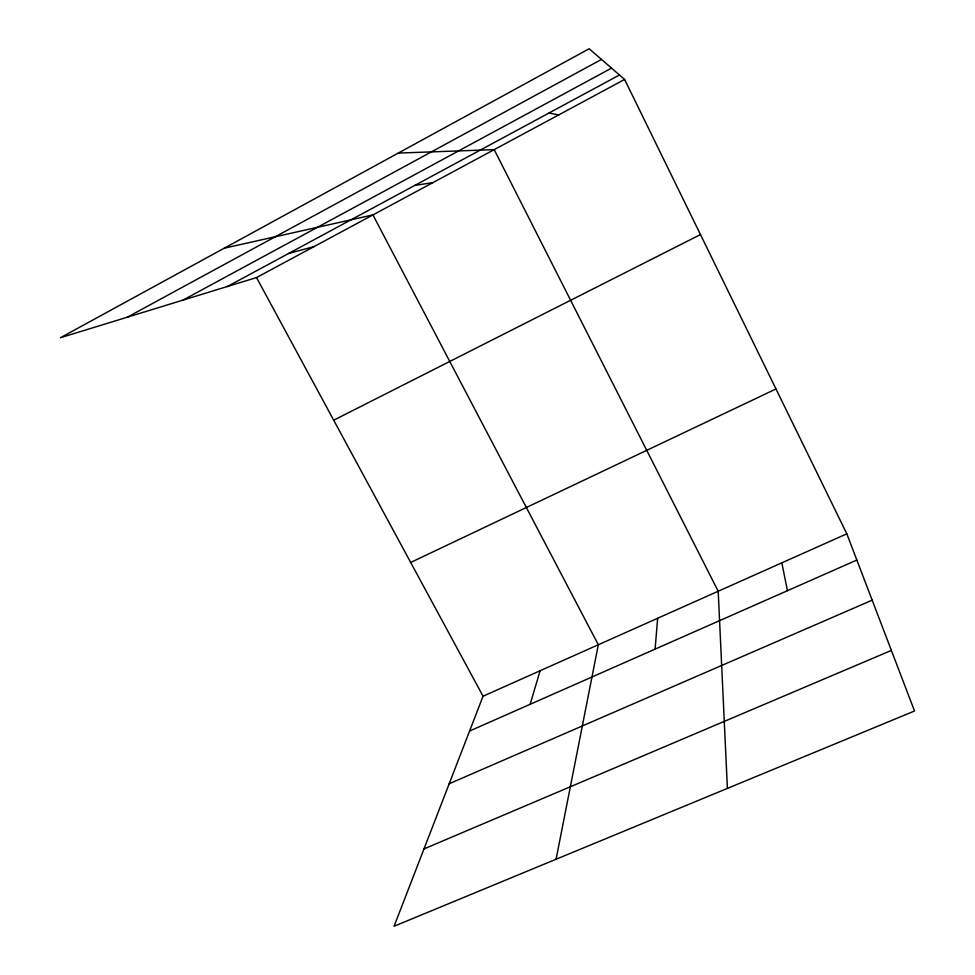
<?xml version="1.0" encoding="UTF-8"?>
<svg xmlns="http://www.w3.org/2000/svg" width="975" height="975" viewBox="0 0 975 975"><rect width="100%" height="100%" fill="white"/><g stroke="black" fill="none" stroke-linecap="round" stroke-linejoin="round"><path stroke-width="1.46" d="M655.102 649.118L657.662 618.26M556.079 859.243L598.321 644.755L372.925 214.914L224.323 248.162M530.144 704.291L540.126 670.739M846.824 533.825L483.052 696.211L394.083 926.25L914.526 711.007L846.824 533.825L624.609 79.45L589.18 48.75L60.474 337.703L256.522 277.57L624.609 79.45M127.274 317.216L601.49 59.414M182.873 300.154L611.544 68.128M227.37 286.516L619.478 74.99M333.694 420.201L700.477 234.561M410.67 562.465L775.978 388.964M469.584 731.031L856.854 560.052M449.195 783.742L872.174 600.161M423.991 848.92L891.382 650.41M288.515 253.524L314.133 246.565M414.862 185.372L432.937 182.618M398.3 153.075L494.203 149.638L718.197 591.24L727.399 788.397M549.01 113.002L558.699 114.928M256.522 277.57L483.052 696.211M781.84 562.831L787.447 590.692"/></g></svg>
